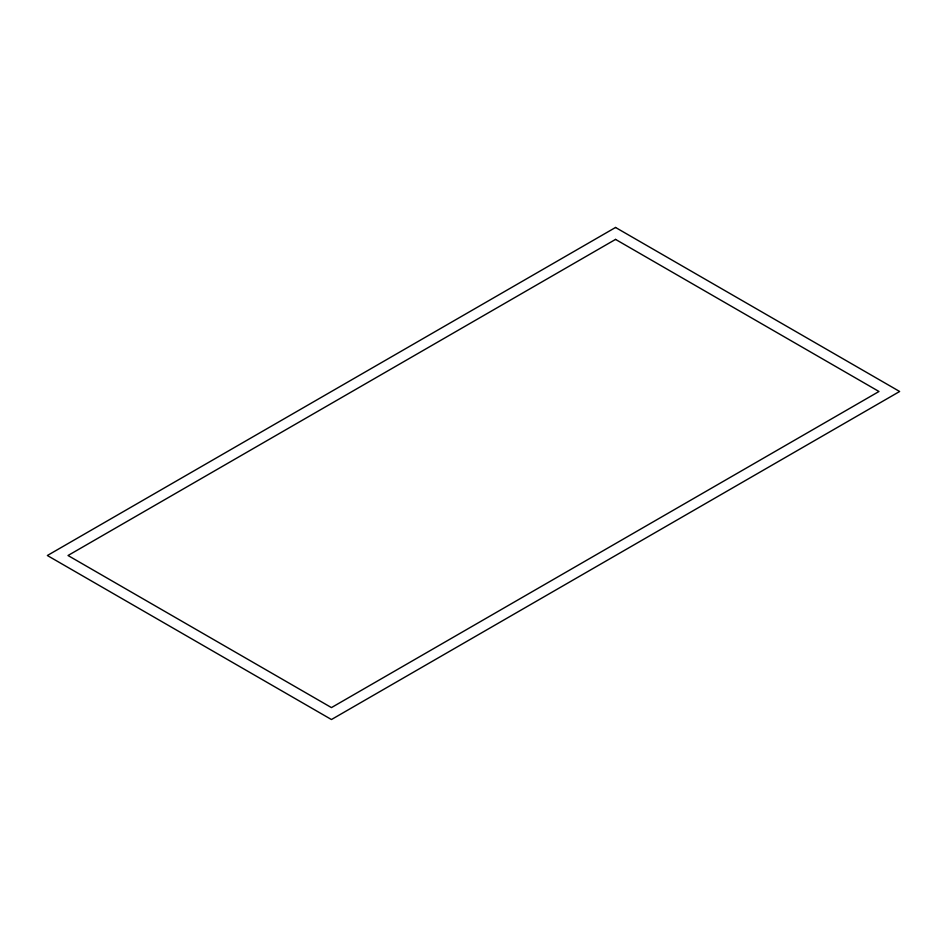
<?xml version="1.0" encoding="UTF-8"?>
<svg xmlns="http://www.w3.org/2000/svg" width="947" height="947" viewBox="0 0 947 947"><rect width="100%" height="100%" fill="white"/><g stroke="black" fill="none" stroke-linecap="round" stroke-linejoin="round"><path stroke-width="1.42" d="M615.55 227.469L47.35 555.51L331.45 719.531L899.65 391.49L615.55 227.469M615.55 239.402L68.018 555.51L331.45 707.598L878.982 391.49L615.55 239.402"/></g></svg>
